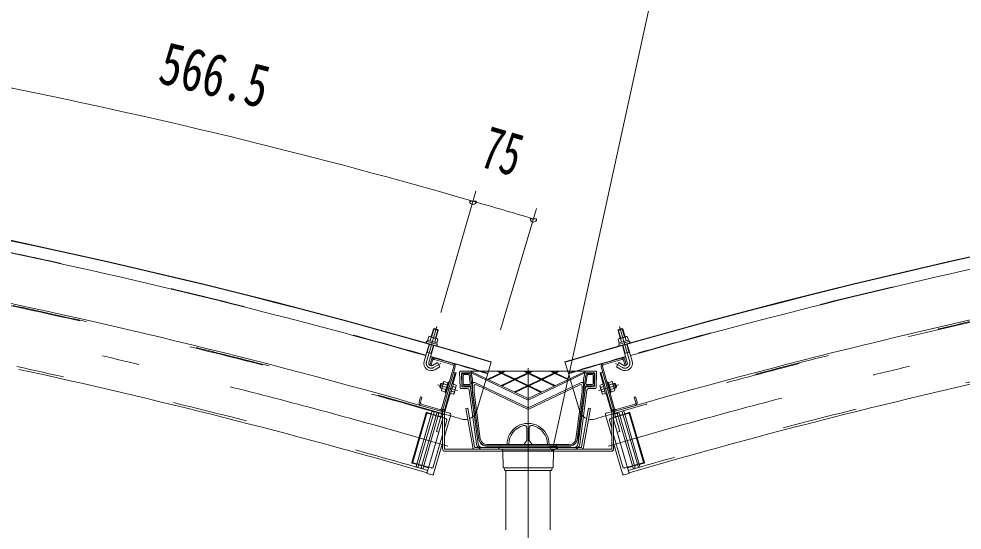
# Model space of a CAD drawing. Units: millimetres, scale not verified. Extents: x -32624 to 32629, y -14700 to 14700.
# Drawn here: x 20286 to 24300, y 6773 to 8948 of the extents above; entities that cross this region are included whole.
import ezdxf
from ezdxf.enums import TextEntityAlignment as Align

# ---------------------------------------------------------------- set-up
doc = ezdxf.new("R2010")
doc.units = ezdxf.units.MM
doc.header["$LTSCALE"] = 80
doc.linetypes.add('USER2', pattern=[10, 4, -6])
doc.linetypes.add('USER3', pattern=[24, 12, -5, 2, -5])
for name, color, linetype, lineweight in [('0-6_2-0BOLD', 7, 'Continuous', 18), ('0-7_2-1HIDDEN', 3, 'USER2', 18), ('0-8_2-2CENTER', 3, 'USER3', 18), ('0-9_2-4THIN', 4, 'Continuous', 18), ('0-A_2-5DIM', 3, 'Continuous', 18), ('0-B_2-6HATCH', 2, 'Continuous', 18)]:
    doc.layers.add(name, color=color, linetype=linetype, lineweight=lineweight)
doc.styles.add('ＭＳ ゴシック', font='')
doc.styles.get('ＭＳ ゴシック').set_extended_font_data('MS Gothic')

msp = doc.modelspace()

# ---------------------------------------------------------------- linework, layer by layer
at = {"layer": '0-6_2-0BOLD'}
for p, q in [((22050.71, 7629.07), (22070.88, 7623.24)), ((22856.25, 7629.07), (22836.08, 7623.24)), ((22040.89, 7593.7), (22036.5, 7578.53)), ((22055.91, 7572.92), (22060.3, 7588.08)), ((22851.05, 7572.92), (22846.67, 7588.08)), ((22866.08, 7593.7), (22870.46, 7578.53)), ((22032.13, 7564.86), (22011.04, 7492)), ((22031.22, 7486.16), (22052.3, 7559.02)), ((22875.75, 7486.16), (22854.66, 7559.02)), ((22874.83, 7564.86), (22895.92, 7492)), ((22042.57, 7525.4), (22022.4, 7531.24)), ((22864.39, 7525.4), (22884.56, 7531.24)), ((22040.57, 7473.15), (22047.18, 7496.01)), ((22133.47, 7476.87), (22054.12, 7499.84)), ((22055.68, 7505.21), (22135.02, 7482.25)), ((22142.67, 7468.38), (22063.08, 7193.36)), ((22085.14, 7289.73), (22137.29, 7469.94)), ((22296.49, 7489.79), (22284.44, 7448.97)), ((22622.52, 7448.97), (22610.47, 7489.79)), ((22764.29, 7468.38), (22843.88, 7193.36)), ((22821.82, 7289.73), (22769.68, 7469.94)), ((22851.29, 7505.21), (22771.94, 7482.25)), ((22773.5, 7476.87), (22852.84, 7499.84)), ((22859.78, 7496.01), (22866.39, 7473.15)), ((22143.78, 7443.28), (22097.54, 7283.46)), ((22133.43, 7396.18), (22146.81, 7442.41)), ((22146.81, 7442.4), (22136.05, 7445.52)), ((22162.25, 7445.37), (22164.2, 7378.87)), ((22741.22, 7448.97), (22165.75, 7448.97)), ((22171, 7385.87), (22169.46, 7438.37)), ((22171.73, 7431.47), (22171.73, 7396.47)), ((22176.98, 7396.47), (22176.98, 7431.47)), ((22180.48, 7440.22), (22199.08, 7440.22)), ((22199.08, 7434.97), (22180.48, 7434.97)), ((22202.55, 7431.93), (22207.22, 7396.93)), ((22244.02, 7160.84), (22207.74, 7432.63)), ((22699.22, 7432.63), (22662.94, 7160.84)), ((22699.75, 7396.93), (22704.42, 7431.93)), ((22707.89, 7440.22), (22726.48, 7440.22)), ((22726.48, 7434.97), (22707.89, 7434.97)), ((22729.98, 7431.47), (22729.98, 7396.47)), ((22735.23, 7396.47), (22735.23, 7431.47)), ((22737.51, 7438.37), (22735.96, 7385.87)), ((22742.76, 7378.87), (22744.71, 7445.37)), ((22760.15, 7442.41), (22773.53, 7396.18)), ((22760.16, 7442.4), (22770.91, 7445.52)), ((22809.42, 7283.46), (22763.18, 7443.28)), ((22092.32, 7396.23), (22085.55, 7398.19)), ((22093.86, 7395.37), (22109.03, 7390.98)), ((22114.71, 7404.33), (22117.86, 7402.81)), ((22135.3, 7393.81), (22147.1, 7390.4)), ((22203.75, 7392.97), (22180.48, 7392.97)), ((22180.48, 7387.72), (22205.38, 7387.72)), ((22701.58, 7387.72), (22726.48, 7387.72)), ((22726.48, 7392.97), (22703.22, 7392.97)), ((22771.18, 7395.49), (22776.56, 7397.05)), ((22789.1, 7402.81), (22792.25, 7404.33)), ((22813.1, 7395.37), (22797.94, 7390.98)), ((22103.41, 7371.57), (22088.24, 7375.96)), ((22097.53, 7272.12), (22121.27, 7354.15)), ((22123.63, 7353.47), (22118.25, 7355.03)), ((22126.89, 7364.78), (22138.69, 7361.36)), ((22144.32, 7380.77), (22132.51, 7384.19)), ((22167.7, 7375.47), (22196.29, 7375.47)), ((22205.49, 7382.47), (22174.5, 7382.47)), ((22203.23, 7369.39), (22233.82, 7139.49)), ((22208.85, 7384.68), (22241.46, 7140.4)), ((22240.76, 7140.41), (22208.95, 7379.43)), ((22665.51, 7140.4), (22698.12, 7384.68)), ((22698.01, 7379.43), (22666.2, 7140.41)), ((22673.14, 7139.49), (22703.73, 7369.39)), ((22732.46, 7382.47), (22701.48, 7382.47)), ((22710.67, 7375.47), (22739.26, 7375.47)), ((22774.45, 7384.19), (22762.65, 7380.77)), ((22768.27, 7361.36), (22780.07, 7364.78)), ((22785.7, 7354.15), (22809.42, 7272.16)), ((22805.88, 7357.26), (22802.4, 7356.85)), ((22803.56, 7371.57), (22818.72, 7375.96)), ((22820.48, 7376.06), (22827.25, 7378.02)), ((22078.2, 7285.91), (21998.86, 7308.87)), ((22908.1, 7308.87), (22828.76, 7285.91)), ((22905.31, 7338.67), (22911.92, 7315.81)), ((21997.3, 7303.49), (22076.65, 7280.53)), ((22089.48, 7119.62), (22089.48, 7284.6)), ((22097.53, 7283.46), (22097.53, 7119.62)), ((22120.83, 7270.83), (22098.98, 7277.16)), ((22196.54, 7292.17), (22225.62, 7127.24)), ((22807.98, 7277.16), (22786.13, 7270.83)), ((22809.43, 7119.62), (22809.43, 7283.46)), ((22817.48, 7119.62), (22817.48, 7284.6)), ((22830.31, 7280.53), (22909.66, 7303.49)), ((22097.53, 7171.58), (22124.41, 7264.33)), ((22782.55, 7264.33), (22809.43, 7171.58)), ((22817.48, 7244.38), (22883.98, 7014.95)), ((22051.34, 7012.2), (22089.48, 7143.79)), ((22099.98, 7117.17), (22806.98, 7117.17)), ((22806.98, 7109.12), (22099.98, 7109.12)), ((22228.04, 7125.22), (22678.93, 7125.22)), ((22648.85, 7118.22), (22258.11, 7118.22)), ((22628.72, 7131.52), (22278.25, 7131.52)), ((22278.72, 7130.47), (22628.25, 7130.47)), ((22347.51, 7041.5), (22345.51, 7108.11)), ((22561.46, 7108.11), (22559.46, 7041.5)), ((22855.62, 7012.2), (22817.48, 7143.79)), ((22555.96, 7038.11), (22351.01, 7038.11)), ((22351.11, 7038.11), (22352.37, 7030.53)), ((22355.82, 7027.61), (22551.14, 7027.61)), ((22358.98, 6775.32), (22358.98, 7027.61)), ((22547.98, 7027.61), (22547.98, 6775.32)), ((22555.86, 7038.11), (22554.6, 7030.53)), ((22883.98, 7014.95), (22862.13, 7008.62))]:
    msp.add_line(p, q, dxfattribs=at)
for points in [[(22068.49, 7627.57), (22055.05, 7631.46), (22050.71, 7629.07), (22040.98, 7595.45)], [(22068.49, 7627.57), (22070.88, 7623.24), (22061.16, 7589.61)], [(22845.81, 7589.61), (22836.08, 7623.24), (22838.47, 7627.57)], [(22838.47, 7627.57), (22851.92, 7631.46), (22856.25, 7629.07), (22865.98, 7595.45)], [(22026.87, 7581.32), (22031.26, 7596.48), (22034.6, 7597.3), (22067.54, 7587.77), (22069.92, 7585.29), (22065.53, 7570.13)], [(22880.09, 7581.32), (22875.7, 7596.48), (22872.37, 7597.3), (22839.42, 7587.77), (22837.04, 7585.29), (22841.43, 7570.13)], [(22041.81, 7497.57), (22035.19, 7474.71), (22040.57, 7473.15)], [(22056.51, 7455.65), (22077.96, 7467.48), (22067.83, 7485.87), (22046.37, 7474.05)], [(22850.46, 7455.65), (22829, 7467.48), (22839.14, 7485.87), (22860.59, 7474.05)], [(22866.39, 7473.15), (22871.77, 7474.71), (22865.16, 7497.57)], [(22172.95, 7441.97), (22211.37, 7441.97), (22453.48, 7326.47), (22695.59, 7441.97), (22734.01, 7441.97)], [(22211.37, 7448.97), (22211.37, 7441.97), (22217.46, 7413.97), (22217.46, 7357.97), (22243.55, 7161.9)], [(22663.41, 7161.9), (22689.5, 7357.97), (22689.5, 7413.97), (22695.59, 7441.97), (22695.59, 7448.97)], [(22086.48, 7376.06), (22079.71, 7378.02), (22085.55, 7398.19), (22081.22, 7395.8), (22077.33, 7382.35), (22079.71, 7378.02)], [(22110.11, 7394.73), (22114.71, 7404.33), (22101.08, 7357.26)], [(22123.63, 7353.47), (22135.79, 7395.49), (22130.41, 7397.05)], [(22147.1, 7390.4), (22147.92, 7387.07), (22138.39, 7354.11), (22135.91, 7351.74), (22124.11, 7355.15)], [(22679.49, 7401.32), (22453.48, 7293.51), (22227.47, 7401.32)], [(22782.85, 7355.15), (22771.05, 7351.74), (22768.58, 7354.11), (22759.04, 7387.07), (22759.86, 7390.4), (22771.66, 7393.81)], [(22771.18, 7395.49), (22783.34, 7353.47), (22788.72, 7355.03)], [(22796.85, 7394.73), (22792.25, 7404.33), (22805.88, 7357.26), (22804.64, 7367.83)], [(22825.74, 7395.8), (22821.41, 7398.19), (22814.64, 7396.23)], [(22825.74, 7395.8), (22829.64, 7382.35), (22827.25, 7378.02), (22821.41, 7398.19)], [(22104.56, 7356.85), (22101.08, 7357.26), (22102.32, 7367.83)], [(21995.04, 7315.81), (22001.65, 7338.67), (21996.27, 7340.23), (21989.66, 7317.36)], [(22917.3, 7317.36), (22910.69, 7340.23), (22905.31, 7338.67)], [(22217.69, 7125.85), (22188.62, 7290.77), (22196.54, 7292.17)], [(22681.34, 7127.24), (22710.42, 7292.17), (22718.35, 7290.77), (22689.27, 7125.85)], [(22089.48, 7244.38), (22022.99, 7014.95), (22044.83, 7008.62)], [(22063.08, 7193.36), (22073.84, 7190.25), (22089.5, 7244.37)], [(22843.88, 7193.36), (22833.12, 7190.25), (22817.46, 7244.37)], [(22448.24, 7208.35), (22448.24, 7154.97), (22435.98, 7137.47)], [(22470.98, 7137.47), (22458.73, 7154.97), (22458.73, 7208.35)], [(22572.48, 7130.47), (22572.48, 7137.47), (22334.48, 7137.47), (22334.48, 7130.47)], [(22342.01, 7118.22), (22345.51, 7111.22), (22561.46, 7111.22), (22564.96, 7118.22)]]:
    msp.add_lwpolyline(points, dxfattribs=at)
for points in [[(22067.22, 7569.65), (22025.19, 7581.81), (22023.64, 7576.43), (22065.66, 7564.27)], [(22839.75, 7569.65), (22841.3, 7564.27), (22883.33, 7576.43), (22881.77, 7581.81)], [(22084.64, 7369.67), (22085.46, 7366.33), (22100.62, 7361.95), (22111.81, 7400.61), (22096.65, 7405), (22094.18, 7402.62)], [(22822.32, 7369.67), (22812.79, 7402.62), (22810.31, 7405), (22795.15, 7400.61), (22806.34, 7361.95), (22821.5, 7366.33)]]:
    msp.add_lwpolyline(points, close=True, dxfattribs=at)
for centre, radius, start, end in [((14753.49, -18066.3), 26644.27, 73.55577, 88.07326), ((14753.49, -18066.3), 26646.03, 73.55577, 88.07326), ((30153.5, -18066.3), 26646.03, 91.92674, 106.44423), ((30153.5, -18066.3), 26644.27, 91.92674, 106.44423), ((14753.49, -18066.3), 26593.53, 74.14726, 78.36084), ((30153.5, -18066.3), 26593.53, 101.63916, 105.85274), ((14753.49, -18066.3), 26383.53, 73.8607, 78.6474), ((30153.5, -18066.3), 26383.53, 101.3526, 106.1393), ((22034.28, 7588.89), 8.17, 36.0182, 73.8607), ((22042.57, 7563.16), 30.57, 54.56461, 93.15678), ((22063.32, 7580.49), 8.17, 73.8607, 111.70319), ((22843.65, 7580.49), 8.17, 68.29681, 106.1393), ((22864.39, 7563.16), 30.57, 86.84322, 125.43539), ((22872.68, 7588.89), 8.17, 106.1393, 143.9818), ((22023.5, 7572.82), 3.5, 73.8607, 253.8607), ((22063.85, 7561.15), 3.5, 253.86072, 73.8607), ((22843.12, 7561.15), 3.5, 106.1393, 286.13928), ((22883.46, 7572.82), 3.5, 286.1393, 106.1393), ((14753.49, -18066.3), 26593.53, 73.62849, 74.10202), ((30153.48, -18066.3), 26593.53, 105.89798, 106.37151), ((22041.3, 7483.24), 31.5, 163.8607, 298.8607), ((22041.3, 7483.24), 10.5, 163.8607, 298.8607), ((22052.56, 7494.46), 11.2, 73.8607, 163.8607), ((22052.56, 7494.46), 5.6, 73.8607, 163.8607), ((22131.91, 7471.49), 5.6, 343.86072, 73.8607), ((22131.91, 7471.49), 11.2, 343.86072, 73.8607), ((22775.05, 7471.49), 11.2, 106.1393, 196.13928), ((22775.05, 7471.49), 5.6, 106.1393, 196.13928), ((22865.66, 7483.24), 31.5, 241.1393, 16.1393), ((22854.4, 7494.46), 11.2, 16.1393, 106.1393), ((22854.4, 7494.46), 5.6, 16.1393, 106.1393), ((22865.66, 7483.24), 10.5, 241.1393, 16.1393), ((14753.49, -18066.3), 26116.47, 73.8364, 77.76871), ((22165.75, 7445.47), 3.5, 90, 181.68468), ((22172.95, 7438.47), 3.5, 90, 181.68468), ((22180.48, 7431.47), 8.75, 90, 180), ((22180.48, 7431.47), 3.5, 90, 180), ((22199.08, 7431.47), 8.75, 7.60295, 90), ((22199.08, 7431.47), 3.5, 7.60295, 90), ((22707.89, 7431.47), 8.75, 90, 172.39705), ((22707.89, 7431.47), 3.5, 90, 172.39705), ((22726.48, 7431.47), 8.75, 0, 90), ((22726.48, 7431.47), 3.5, 0, 90), ((22734.01, 7438.47), 3.5, 358.31532, 90), ((22741.22, 7445.47), 3.5, 358.31532, 90), ((30153.5, -18066.3), 26116.47, 102.23129, 106.1636), ((22118.78, 7377.64), 30.57, 144.56461, 183.15678), ((22101.46, 7398.39), 8.17, 163.8607, 201.70319), ((22174.5, 7385.97), 3.5, 181.68468, 270), ((22180.48, 7396.47), 8.75, 180, 270), ((22180.48, 7396.47), 3.5, 180, 270), ((22203.75, 7396.47), 3.5, 270, 7.60295), ((22205.38, 7384.22), 3.5, 7.60295, 90), ((22224.47, 7395.01), 7, 64.49641, 180), ((22682.5, 7395.01), 7, 0, 115.50359), ((22701.58, 7384.22), 3.5, 90, 172.39705), ((22703.22, 7396.47), 3.5, 172.39705, 270), ((22726.48, 7396.47), 3.5, 270, 0), ((22726.48, 7396.47), 8.75, 270, 0), ((22732.46, 7385.97), 3.5, 270, 358.31532), ((22805.51, 7398.39), 8.17, 338.29681, 16.1393), ((22788.19, 7377.64), 30.57, 356.84322, 35.43539), ((22093.05, 7369.35), 8.17, 126.0182, 163.8607), ((22113.78, 7379.09), 30.57, 324.56462, 3.15678), ((22131.11, 7358.34), 8.17, 343.86072, 21.70319), ((22139.51, 7387.38), 8.17, 306.0182, 343.8607), ((22167.7, 7378.97), 3.5, 181.68468, 270), ((22196.29, 7368.47), 7, 7.57932, 90), ((22205.49, 7378.97), 3.5, 7.57932, 90), ((22701.48, 7378.97), 3.5, 90, 172.42068), ((22710.67, 7368.47), 7, 90, 172.42068), ((22739.26, 7378.97), 3.5, 270, 358.31532), ((22767.45, 7387.38), 8.17, 196.1393, 233.9818), ((22793.18, 7379.09), 30.57, 176.84322, 215.43538), ((22775.86, 7358.34), 8.17, 158.29681, 196.13928), ((22813.91, 7369.35), 8.17, 16.1393, 53.9818), ((22000.42, 7314.25), 11.2, 163.8607, 253.8607), ((22000.42, 7314.25), 5.6, 163.8607, 253.8607), ((22906.54, 7314.25), 5.6, 286.1393, 16.1393), ((22906.54, 7314.25), 11.2, 286.1393, 16.1393), ((22079.76, 7291.29), 11.2, 253.8607, 343.8607), ((22079.76, 7291.29), 5.6, 253.8607, 343.8607), ((22090.52, 7288.17), 11.2, 253.8607, 343.8607), ((22090.52, 7288.17), 5.6, 253.8607, 343.8607), ((22119.37, 7265.79), 5.25, 343.83641, 73.8364), ((22787.59, 7265.79), 5.25, 106.1636, 196.16359), ((22816.44, 7288.17), 11.2, 196.1393, 286.1393), ((22816.44, 7288.17), 5.6, 196.1393, 286.1393), ((22827.2, 7291.29), 11.2, 196.1393, 286.1393), ((22827.2, 7291.29), 5.6, 196.1393, 286.1393), ((14753.49, -18066.3), 26376.53, 73.66959, 73.77559), ((22184.69, 7296.47), 52.5, 253.66959, 283.13922), ((22184.69, 7296.47), 52.5, 292.01077, 309.80386), ((22453.48, 7138.34), 89.25, 0, 180.56172), ((22722.27, 7296.47), 52.5, 230.19614, 247.98923), ((22722.27, 7296.47), 52.5, 256.86078, 286.33041), ((30153.48, -18066.3), 26376.53, 106.22441, 106.33041), ((22453.48, 7138.34), 82.25, 102.68037, 180.60953), ((22437.73, 7208.35), 10.5, 0, 102.68037), ((22469.23, 7208.35), 10.5, 77.31961, 180), ((22453.48, 7138.34), 82.25, 359.39047, 77.31961), ((22278.25, 7166.52), 35, 187.57932, 270), ((22278.72, 7165.47), 35, 187.60295, 270), ((22628.25, 7165.47), 35, 270, 352.39705), ((22628.72, 7166.52), 35, 270, 352.42068), ((22099.98, 7119.62), 10.5, 180, 270), ((22099.98, 7119.62), 2.45, 180, 270), ((22228.04, 7127.67), 10.5, 190, 270), ((22228.04, 7127.67), 2.45, 190, 270), ((22258.11, 7142.72), 24.5, 187.57932, 270), ((22258.11, 7142.72), 17.5, 187.57932, 270), ((22258.8, 7142.72), 17.5, 187.60295, 270), ((22334.48, 7125.22), 7, 180, 270), ((22453.48, 7138.34), 89.25, 359.43826, 0), ((22572.48, 7125.22), 7, 270, 0), ((22648.16, 7142.72), 17.5, 270, 352.39705), ((22648.85, 7142.72), 17.5, 270, 352.42068), ((22648.85, 7142.72), 24.5, 270, 352.42068), ((22678.92, 7127.67), 2.45, 270, 350), ((22678.92, 7127.67), 10.5, 270, 350), ((22806.98, 7119.62), 2.45, 270, 0), ((22806.98, 7119.62), 10.5, 270, 0), ((22351.01, 7041.61), 3.5, 181.71835, 270), ((22355.82, 7031.11), 3.5, 189.46231, 270), ((22551.14, 7031.11), 3.5, 270, 350.53767), ((22555.96, 7041.61), 3.5, 270, 358.28163), ((22046.3, 7013.66), 5.25, 253.8364, 343.8364), ((22860.67, 7013.66), 5.25, 196.1636, 286.1636)]:
    msp.add_arc(centre, radius, start, end, dxfattribs=at)
at = {"layer": '0-7_2-1HIDDEN'}
for p, q in [((21984.17, 7039.46), (22053.06, 7277.13)), ((22005.36, 7033.35), (22074.25, 7271.02)), ((22102.19, 7247.99), (22019.83, 7271.86)), ((22023.92, 7273.41), (22042.07, 7268.15)), ((22049.81, 7265.9), (22063.25, 7262.01)), ((22887.13, 7271.86), (22804.77, 7247.99)), ((22901.6, 7033.35), (22832.72, 7271.02)), ((22843.71, 7262.01), (22857.16, 7265.9)), ((22922.79, 7039.46), (22853.9, 7277.13)), ((22864.89, 7268.15), (22883.04, 7273.41)), ((22070.99, 7259.77), (22092.16, 7253.63)), ((22106.96, 7239.32), (22097.53, 7206.79)), ((22800, 7239.32), (22809.43, 7206.79)), ((22814.8, 7253.63), (22835.98, 7259.77)), ((22089.48, 7179), (22049.96, 7042.66)), ((22817.48, 7179), (22857, 7042.66)), ((22041.29, 7037.88), (21958.93, 7061.76)), ((21961.57, 7058.27), (21979.72, 7053)), ((21987.45, 7050.76), (22000.9, 7046.86)), ((22008.63, 7044.62), (22029.8, 7038.48)), ((22865.67, 7037.88), (22948.03, 7061.76)), ((22898.34, 7044.62), (22877.16, 7038.48)), ((22919.52, 7050.76), (22906.07, 7046.86)), ((22945.4, 7058.27), (22927.25, 7053))]:
    msp.add_line(p, q, dxfattribs=at)
for points in [[(21958.59, 7060.58), (22020.17, 7273.04), (22024.51, 7275.42), (21960.98, 7056.24)], [(22948.37, 7060.58), (22886.79, 7273.04), (22882.46, 7275.42), (22945.98, 7056.24)]]:
    msp.add_lwpolyline(points, close=True, dxfattribs=at)
for points in [[(22048.31, 7278.5), (22044.46, 7276.38), (21977.33, 7044.76), (21979.51, 7040.8)], [(22069.53, 7272.38), (22065.64, 7270.24), (21998.51, 7038.63), (22000.67, 7034.7)], [(22837.44, 7272.38), (22841.32, 7270.24), (22908.45, 7038.63), (22906.3, 7034.7)], [(22858.66, 7278.5), (22862.5, 7276.38), (22929.63, 7044.76), (22927.45, 7040.8)]]:
    msp.add_lwpolyline(points, dxfattribs=at)
for centre, radius, start, end in [((14753.49, -18066.3), 26376.53, 73.77559, 88.07326), ((14753.49, -18066.3), 26373.72, 73.8364, 87.79263), ((30153.5, -18066.3), 26376.53, 91.92674, 106.22441), ((30153.5, -18066.3), 26373.72, 92.20737, 106.1636), ((14753.49, -18066.3), 26595.27, 74.14725, 78.36087), ((30153.5, -18066.3), 26595.27, 101.63913, 105.85275), ((14753.49, -18066.3), 26595.27, 73.55577, 74.10199), ((30153.48, -18066.3), 26595.27, 105.89801, 106.44423), ((14753.49, -18066.3), 26126.28, 73.8364, 77.79185), ((30153.5, -18066.3), 26126.28, 102.20815, 106.1636), ((14753.49, -18066.3), 26593.53, 73.55577, 73.62849), ((30153.48, -18066.3), 26593.53, 106.37151, 106.44423), ((22100.24, 7241.26), 7, 343.83641, 73.8364), ((22806.72, 7241.26), 7, 106.1636, 196.16359), ((22043.24, 7044.61), 7, 253.8364, 343.8364), ((22863.72, 7044.61), 7, 196.1636, 286.1636)]:
    msp.add_arc(centre, radius, start, end, dxfattribs=at)
at = {"layer": '0-8_2-2CENTER'}
for p, q in [((22021.13, 7489.08), (22064.69, 7639.6)), ((22885.83, 7489.08), (22842.27, 7639.6)), ((22082.09, 7481.75), (22051.44, 7464.85)), ((22824.87, 7481.75), (22855.52, 7464.85)), ((22284.44, 7448.97), (22235.04, 7281.61)), ((22453.48, 6634), (22453.48, 7462.1)), ((22622.52, 7448.97), (22671.92, 7281.61)), ((22153.24, 7367.67), (22069.19, 7392)), ((22753.73, 7367.67), (22837.77, 7392))]:
    msp.add_line(p, q, dxfattribs=at)
for centre, radius, start, end in [((14753.49, -18066.3), 26250, 73.71976, 87.96529), ((30153.5, -18066.3), 26250, 92.03471, 106.28024), ((22041.3, 7483.24), 21, 163.8607, 298.8607), ((22865.66, 7483.24), 21, 241.1393, 16.1393), ((22184.69, 7296.47), 52.5, 309.80386, 343.55577), ((22722.27, 7296.47), 52.5, 196.44423, 230.19614)]:
    msp.add_arc(centre, radius, start, end, dxfattribs=at)
at = {"layer": '0-9_2-4THIN'}
for p, q in [((22042.8, 7594.93), (22053.06, 7630.37)), ((22864.16, 7594.93), (22853.9, 7630.37)), ((22059.33, 7590.14), (22069.59, 7625.59)), ((22837.37, 7625.59), (22847.63, 7590.14)), ((22024.22, 7530.71), (22033.95, 7564.33)), ((22882.74, 7530.71), (22873.01, 7564.33)), ((22021.49, 7528.08), (22024.22, 7530.71)), ((22882.74, 7530.71), (22885.48, 7528.08)), ((22083.21, 7396.9), (22091.79, 7394.41)), ((22815.17, 7394.41), (22823.76, 7396.9)), ((22078.42, 7380.36), (22087.01, 7377.88)), ((22828.54, 7380.36), (22819.95, 7377.88))]:
    msp.add_line(p, q, dxfattribs=at)
for points in [[(22050.48, 7559.55), (22040.75, 7525.93), (22041.66, 7522.25)], [(22856.48, 7559.55), (22866.21, 7525.93), (22865.3, 7522.25)]]:
    msp.add_lwpolyline(points, dxfattribs=at)
at = {"layer": '0-A_2-5DIM'}
for p, q in [((22082.07, 7699.68), (22231.23, 8215.1)), ((22232.98, 8172.81), (22204.98, 8172.81)), ((22488.89, 8141.66), (22336.67, 7625.9)), ((22489.92, 8097.72), (22461.92, 8097.72)), ((22573.65, 7128.35), (22545.65, 7128.35))]:
    msp.add_line(p, q, dxfattribs=at)
msp.add_lwpolyline([(25988.49, 11123.35), (23433.49, 11123.35), (22559.65, 7128.35)], dxfattribs=at)
for centre, radius, start, end in [((15450.19, -15218.47), 24350.95, 73.86102, 78.64738), ((22218.98, 8172.81), 14, 180, 0), ((8233.8, -40156.74), 50312.34, 73.55623, 73.86107), ((22475.92, 8097.72), 14, 180, 0), ((22559.65, 7128.35), 14, 180, 0)]:
    msp.add_arc(centre, radius, start, end, dxfattribs=at)
at = {"layer": '0-B_2-6HATCH'}
for p, q in [((22355.04, 7448.97), (22282.78, 7414.5)), ((22324.32, 7448.97), (22510.38, 7360.2)), ((22339.68, 7443.58), (22328.38, 7448.97)), ((22339.68, 7387.35), (22468.84, 7448.97)), ((22339.68, 7443.58), (22350.98, 7448.97)), ((22582.64, 7448.97), (22396.58, 7360.2)), ((22567.28, 7387.35), (22438.12, 7448.97)), ((22453.48, 7443.58), (22442.19, 7448.97)), ((22453.48, 7443.58), (22464.78, 7448.97)), ((22567.28, 7439.7), (22514.45, 7414.5)), ((22551.93, 7448.97), (22624.19, 7414.5)), ((22567.28, 7439.7), (22622.16, 7413.53)), ((22395.82, 7361.79), (22449.42, 7387.35)), ((22514.45, 7414.5), (22568.04, 7388.93)), ((22683.55, 7361.02), (22657.12, 7162.39)), ((22683.55, 7385.58), (22683.55, 7361.02)), ((22278.29, 7137.47), (22628.67, 7137.47))]:
    msp.add_line(p, q, dxfattribs=at)
for points in [[(22693.04, 7447.34), (22453.48, 7333.06), (22213.93, 7447.34)], [(22282.02, 7416.08), (22335.62, 7441.64), (22320.26, 7448.97)], [(22283.53, 7412.92), (22339.68, 7439.7), (22392.52, 7414.5), (22338.92, 7388.93)], [(22434.06, 7448.97), (22449.42, 7441.64), (22396.58, 7416.44), (22343.74, 7441.64), (22359.1, 7448.97)], [(22472.91, 7448.97), (22457.55, 7441.64), (22510.38, 7416.44), (22563.22, 7441.64), (22547.86, 7448.97)], [(22555.99, 7448.97), (22567.28, 7443.58), (22578.58, 7448.97)], [(22624.94, 7416.08), (22571.35, 7441.64), (22586.71, 7448.97)], [(22233.43, 7391.9), (22453.48, 7286.92), (22673.54, 7391.9)], [(22449.42, 7387.35), (22396.58, 7412.56), (22341.71, 7386.38)], [(22511.14, 7361.79), (22457.55, 7387.35), (22510.38, 7412.56), (22565.25, 7386.38)], [(22249.84, 7162.39), (22223.41, 7361.02), (22223.41, 7385.58)], [(22397.33, 7358.63), (22453.48, 7385.41), (22508.35, 7359.24)]]:
    msp.add_lwpolyline(points, dxfattribs=at)
msp.add_lwpolyline([(22506.32, 7414.5), (22453.48, 7389.29), (22400.64, 7414.5), (22453.48, 7439.7)], close=True, dxfattribs=at)
for centre, radius, start, end in [((22230.41, 7385.58), 7, 64.49641, 180), ((22676.55, 7385.58), 7, 0, 115.50359), ((22278.29, 7166.17), 28.7, 187.57932, 270), ((22628.67, 7166.17), 28.7, 270, 352.42068)]:
    msp.add_arc(centre, radius, start, end, dxfattribs=at)

# ---------------------------------------------------------------- texts
at = {"layer": '0-A_2-5DIM', "color": 7, "style": 'ＭＳ ゴシック'}
for s, rotation, width, p in [('566.5', 346.254, 0.75, (20859.41, 8624.93)), ('75', 343.708, 0.65, (22226.3, 8269.71))]:
    msp.add_text(s, height=182.3, rotation=rotation, dxfattribs=dict(at, width=width)).set_placement(p, align=Align.BOTTOM_LEFT)

doc.saveas('drawing.dxf')
